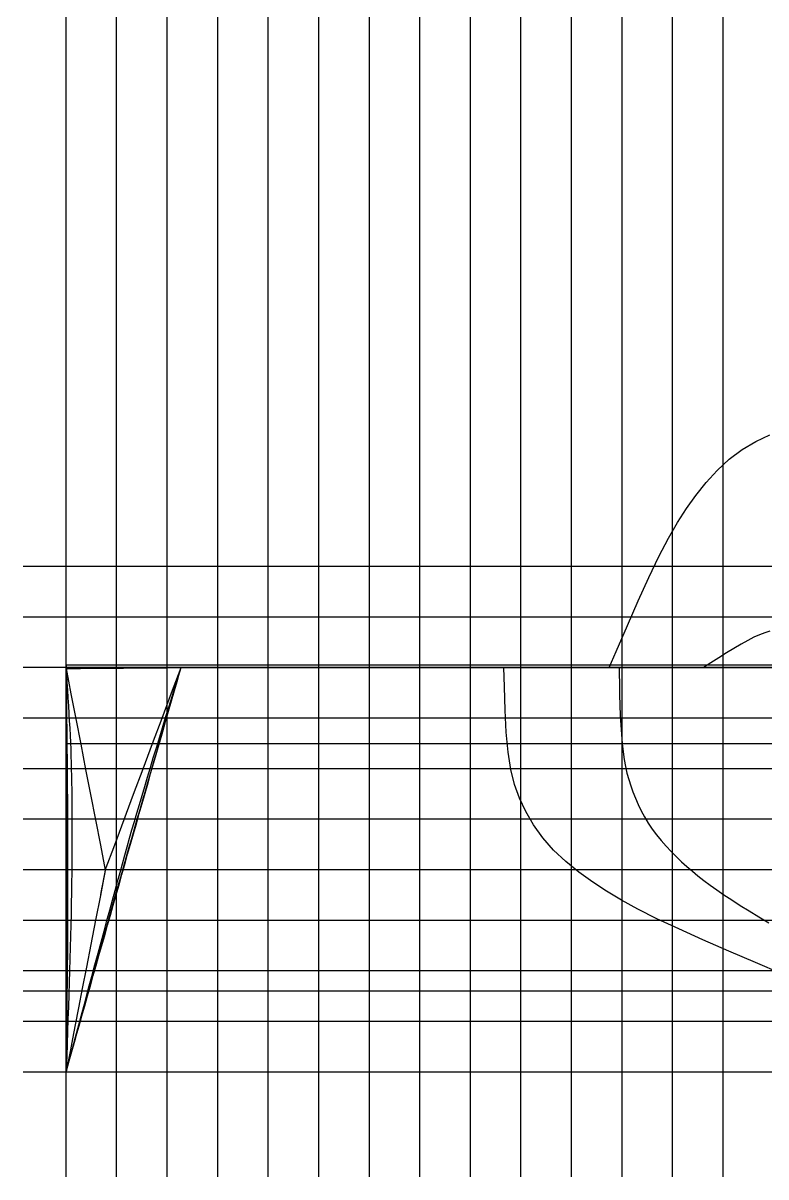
# Model space of a CAD drawing. Header units: metres. Extents: x -1.1 to 8.3, y -7.6 to 4.4.
# Drawn here: x 4.698 to 6.168, y -5.188 to -2.905 of the extents above; entities that cross this region are included whole.
import ezdxf

# ---------------------------------------------------------------- set-up
doc = ezdxf.new("R2010")
doc.units = ezdxf.units.M

msp = doc.modelspace()

# ---------------------------------------------------------------- linework, layer by layer
at = {"layer": 'Base', "color": 9}
msp.add_line((8.268334, -4.98), (4.698334, -4.98), dxfattribs=at)
at = {"layer": 'buttockgrid', "color": 9}
for p, q in [((4.783334, -5.1875), (4.783334, -0.6225)), ((4.883334, -5.1875), (4.883334, -0.6225)), ((4.983334, -5.1875), (4.983334, -0.6225)), ((5.083334, -5.1875), (5.083334, -0.6225)), ((5.183334, -5.1875), (5.183334, -0.6225)), ((5.283334, -5.1875), (5.283334, -0.6225)), ((5.383334, -5.1875), (5.383334, -0.6225)), ((5.483334, -5.1875), (5.483334, -0.6225)), ((5.583334, -5.1875), (5.583334, -0.6225)), ((5.683334, -5.1875), (5.683334, -0.6225)), ((5.783334, -5.1875), (5.783334, -0.6225)), ((5.883334, -5.1875), (5.883334, -0.6225)), ((5.983334, -5.1875), (5.983334, -0.6225)), ((6.083334, -5.1875), (6.083334, -0.6225))]:
    msp.add_line(p, q, dxfattribs=at)
at = {"layer": 'DWL', "color": 1}
msp.add_line((8.268334, -4.82), (4.698334, -4.82), dxfattribs=at)
at = {"layer": 'Knuckle_lines', "color": 7}
for p, q in [((4.995834, -4.175191), (4.783334, -4.175191)), ((4.783334, -4.175191), (4.783334, -4.194542)), ((4.783334, -4.175191), (4.783334, -4.175749)), ((4.783334, -4.175749), (4.783334, -4.176307)), ((4.783334, -4.176307), (4.783334, -4.176866)), ((4.783334, -4.176866), (4.783334, -4.177423)), ((5.208334, -4.175191), (4.995834, -4.175191)), ((5.420834, -4.175191), (5.208334, -4.175191)), ((5.633334, -4.175191), (5.420834, -4.175191)), ((5.845834, -4.175191), (5.633334, -4.175191)), ((6.058334, -4.175191), (5.845834, -4.175191)), ((6.270834, -4.175191), (6.058334, -4.175191)), ((4.783334, -4.177423), (4.783334, -4.177982)), ((4.783334, -4.177982), (4.783334, -4.17854)), ((4.783334, -4.17854), (4.783334, -4.179098)), ((4.783334, -4.179098), (4.783334, -4.179657)), ((4.783334, -4.198449), (4.783334, -4.179657)), ((4.783334, -4.179657), (4.995834, -4.179657)), ((4.783334, -4.194542), (4.783334, -4.213893)), ((4.783334, -4.217242), (4.783334, -4.198449)), ((4.783355, -4.181763), (4.811788, -4.18154)), ((4.783355, -4.181763), (4.783355, -4.181763)), ((4.783355, -4.181763), (4.793043, -4.231651)), ((4.783355, -4.181763), (4.783355, -4.181763)), ((4.783355, -4.181763), (4.783355, -4.181763)), ((4.811788, -4.18154), (4.84022, -4.181316)), ((4.84022, -4.181316), (4.868654, -4.181093)), ((4.868654, -4.181093), (4.897087, -4.18087)), ((4.897087, -4.18087), (4.92552, -4.180646)), ((4.92552, -4.180646), (4.953953, -4.180423)), ((4.953953, -4.180423), (4.982386, -4.1802)), ((4.982386, -4.1802), (5.010819, -4.179976)), ((4.992074, -4.230088), (5.010819, -4.179976)), ((4.995834, -4.179657), (5.208334, -4.179657)), ((5.010819, -4.179976), (5.010819, -4.179976)), ((5.010819, -4.179976), (5.010819, -4.179976)), ((5.010819, -4.179976), (5.010819, -4.179976)), ((5.208334, -4.179657), (5.420834, -4.179657)), ((5.420834, -4.179657), (5.633334, -4.179657)), ((5.631924, -4.18), (5.647048, -4.18)), ((5.633334, -4.179657), (5.845834, -4.179657)), ((5.647048, -4.18), (5.663032, -4.18)), ((5.663032, -4.18), (5.679731, -4.18)), ((5.679731, -4.18), (5.697002, -4.18)), ((5.697002, -4.18), (5.714703, -4.18)), ((5.714703, -4.18), (5.73269, -4.18)), ((5.73269, -4.18), (5.750821, -4.18)), ((5.750821, -4.18), (5.768951, -4.18)), ((5.768951, -4.18), (5.787945, -4.18)), ((5.787945, -4.18), (5.808668, -4.18)), ((5.808668, -4.18), (5.831983, -4.18)), ((5.831983, -4.18), (5.858754, -4.18)), ((5.844776, -4.18), (5.85612, -4.18)), ((5.845834, -4.179657), (6.058334, -4.179657)), ((5.85612, -4.18), (5.868107, -4.18)), ((5.858754, -4.18), (5.889846, -4.18)), ((5.868107, -4.18), (5.880631, -4.18)), ((5.880631, -4.18), (5.893585, -4.18)), ((5.889846, -4.18), (5.926123, -4.18)), ((5.893585, -4.18), (5.906861, -4.18)), ((5.906861, -4.18), (5.920351, -4.18)), ((5.920351, -4.18), (5.933949, -4.18)), ((5.926123, -4.18), (5.968449, -4.18)), ((5.933949, -4.18), (5.947546, -4.18)), ((5.947546, -4.18), (5.961219, -4.18)), ((5.961219, -4.18), (5.975039, -4.18)), ((5.968449, -4.18), (6.017687, -4.18)), ((5.975039, -4.18), (5.989084, -4.18)), ((5.989084, -4.18), (6.003425, -4.18)), ((6.003425, -4.18), (6.018139, -4.18)), ((6.017687, -4.18), (6.072975, -4.18)), ((6.018139, -4.18), (6.033298, -4.18)), ((6.033298, -4.18), (6.048979, -4.18)), ((6.048979, -4.18), (6.065255, -4.18)), ((6.058334, -4.179657), (6.270834, -4.179657)), ((6.065255, -4.18), (6.082338, -4.18)), ((6.072975, -4.18), (6.133447, -4.18)), ((6.082338, -4.18), (6.100441, -4.18)), ((6.100441, -4.18), (6.119777, -4.18)), ((6.119777, -4.18), (6.140557, -4.18)), ((6.133447, -4.18), (6.198239, -4.18)), ((6.140557, -4.18), (6.162995, -4.18)), ((6.162995, -4.18), (6.187304, -4.18)), ((4.783334, -4.213893), (4.783334, -4.233244)), ((4.783334, -4.236035), (4.783334, -4.217242)), ((4.783334, -4.233244), (4.783334, -4.252595)), ((4.783334, -4.254828), (4.783334, -4.236035)), ((4.793043, -4.231651), (4.802732, -4.28154)), ((4.97333, -4.2802), (4.992074, -4.230088)), ((4.783334, -4.252595), (4.783334, -4.271946)), ((4.783334, -4.273621), (4.783334, -4.254828)), ((4.783334, -4.271946), (4.783334, -4.291298)), ((4.783334, -4.292414), (4.783334, -4.273621)), ((4.802732, -4.28154), (4.81242, -4.331429)), ((4.954586, -4.330312), (4.97333, -4.2802)), ((4.783334, -4.291298), (4.783334, -4.310649)), ((4.783334, -4.311207), (4.783334, -4.292414)), ((4.783334, -4.310649), (4.783334, -4.33)), ((4.783334, -4.33), (4.783334, -4.311207)), ((4.783334, -4.33), (4.995834, -4.33)), ((4.81242, -4.331429), (4.822109, -4.381317)), ((4.935841, -4.380424), (4.954586, -4.330312)), ((4.995834, -4.33), (5.208334, -4.33)), ((5.208334, -4.33), (5.420834, -4.33)), ((5.420834, -4.33), (5.633334, -4.33)), ((5.633334, -4.33), (5.845834, -4.33)), ((5.845834, -4.33), (6.058334, -4.33)), ((6.058334, -4.33), (6.270834, -4.33)), ((4.822109, -4.381317), (4.831798, -4.431205)), ((4.917097, -4.430535), (4.935841, -4.380424)), ((4.831798, -4.431205), (4.841486, -4.481094)), ((4.898352, -4.480648), (4.917097, -4.430535)), ((4.841486, -4.481094), (4.851174, -4.530982)), ((4.879608, -4.530759), (4.898352, -4.480648)), ((4.851174, -4.530982), (4.860863, -4.580871)), ((4.860863, -4.580871), (4.879608, -4.530759)), ((4.860863, -4.580871), (4.851177, -4.63076)), ((4.851177, -4.63076), (4.841641, -4.679869)), ((4.841641, -4.679869), (4.832409, -4.727419)), ((4.832409, -4.727419), (4.823631, -4.77263)), ((4.823631, -4.77263), (4.815458, -4.814724)), ((4.815458, -4.814724), (4.808042, -4.85292)), ((4.808042, -4.85292), (4.801534, -4.886438)), ((4.801534, -4.886438), (4.796085, -4.914501)), ((4.796085, -4.914501), (4.791847, -4.936327)), ((4.788669, -4.952697), (4.786398, -4.964389)), ((4.791847, -4.936327), (4.788669, -4.952697)), ((4.784885, -4.972185), (4.783977, -4.976861)), ((4.786398, -4.964389), (4.784885, -4.972185)), ((4.783523, -4.9792), (4.783371, -4.97998)), ((4.783371, -4.97998), (4.783371, -4.97998)), ((4.783371, -4.97998), (4.783371, -4.97998)), ((4.783371, -4.97998), (4.783371, -4.97998)), ((4.783371, -4.97998), (4.783371, -4.97998)), ((4.783977, -4.976861), (4.783523, -4.9792))]:
    msp.add_line(p, q, dxfattribs=at)
at = {"layer": 'stations', "color": 135}
for points in [[(6.1996, -4.7855), (6.1476, -4.7634), (6.0943, -4.7406), (6.0433, -4.7183), (5.9956, -4.6969), (5.9523, -4.6767), (5.9146, -4.6578), (5.882, -4.64), (5.8527, -4.6225), (5.8252, -4.6043), (5.7981, -4.5848), (5.7719, -4.5638), (5.7478, -4.5411), (5.7265, -4.5167), (5.7084, -4.491), (5.6932, -4.4647), (5.6807, -4.4384), (5.6708, -4.4114), (5.6632, -4.3816), (5.6577, -4.347), (5.6541, -4.3074), (5.6518, -4.2639), (5.6504, -4.2179), (5.6495, -4.18), (5.6584, -4.18), (5.7039, -4.18), (5.7495, -4.18), (5.795, -4.18), (5.8406, -4.18), (5.858, -4.18), (5.8717, -4.1481), (5.8938, -4.097), (5.9154, -4.0479), (5.9364, -4.0019), (5.9563, -3.9602), (5.9751, -3.9239), (5.9929, -3.8927), (6.0106, -3.8651), (6.0292, -3.8393), (6.0494, -3.814), (6.0713, -3.7898), (6.0951, -3.7677), (6.1208, -3.7487), (6.1479, -3.7327), (6.1755, -3.7195)], [(6.1759, -4.1082), (6.1657, -4.1111), (6.1554, -4.115), (6.1443, -4.1199), (6.132, -4.1262), (6.1187, -4.1336), (6.1046, -4.142), (6.0898, -4.151), (6.0745, -4.1607), (6.059, -4.1707), (6.0445, -4.18), (6.0429, -4.18), (6.0234, -4.18), (6.0038, -4.18), (5.9843, -4.18), (5.9648, -4.18), (5.9453, -4.18), (5.9257, -4.18), (5.9062, -4.18), (5.8867, -4.18), (5.8774, -4.18), (5.8776, -4.1912), (5.878, -4.2125), (5.8784, -4.2336), (5.879, -4.2543), (5.8798, -4.2744), (5.8807, -4.2939), (5.8819, -4.3124), (5.8834, -4.33), (5.8852, -4.3464), (5.8874, -4.3615), (5.89, -4.3756), (5.893, -4.3888), (5.8965, -4.4014), (5.9004, -4.4137), (5.9048, -4.4259), (5.9097, -4.4382), (5.9152, -4.4506), (5.9212, -4.463), (5.9278, -4.4754), (5.935, -4.4875), (5.9429, -4.4994), (5.9514, -4.511), (5.9606, -4.5223), (5.9703, -4.5332), (5.9803, -4.5438), (5.9907, -4.554), (6.0011, -4.5639), (6.0117, -4.5734), (6.0224, -4.5827), (6.0335, -4.5918), (6.045, -4.6009), (6.0573, -4.6101), (6.0705, -4.6195), (6.0849, -4.6293), (6.1004, -4.6396), (6.1172, -4.6503), (6.135, -4.6614), (6.1538, -4.6729), (6.1734, -4.6846)], [(4.8402, -4.1813), (4.8325, -4.1814), (4.8248, -4.1814), (4.8171, -4.1815), (4.8093, -4.1816), (4.8016, -4.1816), (4.7939, -4.1817), (4.7862, -4.1817), (4.7834, -4.1818), (4.7834, -4.1949), (4.7835, -4.2156), (4.7836, -4.2362), (4.7837, -4.2569), (4.7838, -4.2776), (4.7839, -4.2983), (4.784, -4.319), (4.784, -4.3396), (4.7841, -4.3603), (4.7842, -4.3809), (4.7843, -4.4015), (4.7843, -4.4222), (4.7844, -4.4428), (4.7844, -4.4633), (4.7845, -4.4839), (4.7845, -4.5045), (4.7846, -4.525), (4.7846, -4.5455), (4.7846, -4.566), (4.7846, -4.5864), (4.7846, -4.6069), (4.7846, -4.6273), (4.7846, -4.6477), (4.7845, -4.6681), (4.7845, -4.6884), (4.7844, -4.7087), (4.7844, -4.729), (4.7843, -4.7493), (4.7843, -4.7696), (4.7842, -4.7899), (4.7841, -4.8102), (4.784, -4.8304), (4.784, -4.8506), (4.7839, -4.8709), (4.7838, -4.8911), (4.7837, -4.9113), (4.7836, -4.9315), (4.7835, -4.9517), (4.7834, -4.9719), (4.7834, -4.98), (4.7867, -4.968), (4.7923, -4.9482), (4.7979, -4.9283), (4.8035, -4.9085), (4.8091, -4.8886), (4.8147, -4.8688), (4.8204, -4.8489), (4.826, -4.829), (4.8316, -4.8092), (4.8372, -4.7893), (4.8428, -4.7694), (4.8485, -4.7494), (4.8541, -4.7295), (4.8598, -4.7096), (4.8654, -4.6896), (4.8711, -4.6696), (4.8767, -4.6496), (4.8824, -4.6296), (4.8881, -4.6096), (4.8938, -4.5895), (4.8995, -4.5694), (4.9052, -4.5493), (4.911, -4.5292), (4.9167, -4.509), (4.9225, -4.4889), (4.9282, -4.4687), (4.934, -4.4485), (4.9398, -4.4283), (4.9456, -4.408), (4.9513, -4.3878), (4.9571, -4.3675), (4.9629, -4.3473), (4.9687, -4.327), (4.9745, -4.3067), (4.9803, -4.2864), (4.9862, -4.2661), (4.992, -4.2458), (4.9978, -4.2255), (5.0036, -4.2052), (5.0094, -4.1849), (5.0108, -4.18), (5.0007, -4.1801), (4.9873, -4.1802), (4.9739, -4.1803), (4.9605, -4.1804), (4.9472, -4.1805), (4.9338, -4.1806), (4.9204, -4.1807), (4.9071, -4.1808), (4.8937, -4.1809), (4.8803, -4.181), (4.867, -4.1811), (4.8536, -4.1812), (4.8402, -4.1813)], [(4.7834, -4.1818), (4.7836, -4.2017), (4.7838, -4.2216), (4.784, -4.2415), (4.7843, -4.2614), (4.7845, -4.2813), (4.7847, -4.3012), (4.7849, -4.3211), (4.7851, -4.3409), (4.7853, -4.3608), (4.7855, -4.3806), (4.7856, -4.4003), (4.7858, -4.4201), (4.7859, -4.4398), (4.7861, -4.4595), (4.7862, -4.4791), (4.7863, -4.4987), (4.7864, -4.5183), (4.7865, -4.5378), (4.7865, -4.5572), (4.7865, -4.5767), (4.7865, -4.596), (4.7865, -4.6153), (4.7865, -4.6345), (4.7864, -4.6537), (4.7864, -4.6729), (4.7863, -4.692), (4.7861, -4.711), (4.786, -4.73), (4.7859, -4.749), (4.7857, -4.7679), (4.7856, -4.7868), (4.7854, -4.8057), (4.7852, -4.8246), (4.785, -4.8434), (4.7848, -4.8622), (4.7846, -4.881), (4.7843, -4.8997), (4.7841, -4.9185), (4.7839, -4.9373), (4.7837, -4.956), (4.7834, -4.9747), (4.7834, -4.98), (4.7871, -4.9667), (4.7922, -4.9483), (4.7973, -4.9299), (4.8025, -4.9115), (4.8076, -4.893), (4.8128, -4.8746), (4.8179, -4.8561), (4.8231, -4.8376), (4.8282, -4.8191), (4.8334, -4.8006), (4.8386, -4.7821), (4.8438, -4.7635), (4.849, -4.7449), (4.8543, -4.7262), (4.8595, -4.7075), (4.8648, -4.6888), (4.8701, -4.6701), (4.8754, -4.6513), (4.8807, -4.6324), (4.8861, -4.6135), (4.8915, -4.5946), (4.8969, -4.5756), (4.9023, -4.5565), (4.9078, -4.5374), (4.9132, -4.5183), (4.9187, -4.4991), (4.9242, -4.4798), (4.9298, -4.4606), (4.9353, -4.4413), (4.9409, -4.4219), (4.9465, -4.4025), (4.9521, -4.3831), (4.9577, -4.3637), (4.9633, -4.3443), (4.9689, -4.3248), (4.9745, -4.3053), (4.9802, -4.2858), (4.9858, -4.2663), (4.9915, -4.2467), (4.9971, -4.2272), (5.0028, -4.2076), (5.0085, -4.1881), (5.0108, -4.18), (5.0023, -4.18), (4.9877, -4.1802), (4.9731, -4.1803), (4.9585, -4.1804), (4.9439, -4.1805), (4.9293, -4.1806), (4.9147, -4.1807), (4.9001, -4.1808), (4.8855, -4.181), (4.8709, -4.1811), (4.8563, -4.1812), (4.8417, -4.1813), (4.8271, -4.1814), (4.8125, -4.1815), (4.7979, -4.1816), (4.7834, -4.1818)], [(4.8118, -4.1815), (4.8051, -4.1816), (4.7984, -4.1816), (4.7917, -4.1817), (4.785, -4.1817), (4.7834, -4.1818), (4.7841, -4.1935), (4.7851, -4.2092), (4.7861, -4.2247), (4.7871, -4.2401), (4.7881, -4.2554), (4.789, -4.2705), (4.7898, -4.2854), (4.7906, -4.2999), (4.7913, -4.3142), (4.792, -4.3281), (4.7926, -4.3416), (4.7931, -4.3549), (4.7935, -4.3681), (4.7938, -4.3812), (4.7941, -4.3943), (4.7944, -4.4077), (4.7946, -4.4213), (4.7948, -4.4353), (4.7949, -4.4499), (4.795, -4.465), (4.7951, -4.4806), (4.7951, -4.4968), (4.7951, -4.5136), (4.7951, -4.5309), (4.795, -4.5487), (4.7948, -4.5671), (4.7946, -4.5861), (4.7944, -4.6056), (4.7941, -4.6256), (4.7937, -4.6462), (4.7933, -4.6673), (4.7927, -4.6889), (4.7922, -4.711), (4.7916, -4.7335), (4.7909, -4.7564), (4.7902, -4.7796), (4.7895, -4.8031), (4.7887, -4.8269), (4.7879, -4.851), (4.7871, -4.8752), (4.7863, -4.8996), (4.7854, -4.9241), (4.7846, -4.9487), (4.7837, -4.9733), (4.7835, -4.9793), (4.7885, -4.9606), (4.7952, -4.9358), (4.8018, -4.9112), (4.8085, -4.8866), (4.815, -4.8623), (4.8215, -4.8382), (4.8279, -4.8144), (4.8343, -4.7909), (4.8405, -4.7678), (4.8466, -4.7451), (4.8526, -4.723), (4.8585, -4.7013), (4.8642, -4.6803), (4.8698, -4.6599), (4.8751, -4.6402), (4.8803, -4.6212), (4.8854, -4.6029), (4.8902, -4.5852), (4.895, -4.5679), (4.8997, -4.5509), (4.9044, -4.5342), (4.9091, -4.5177), (4.9138, -4.5011), (4.9186, -4.4845), (4.9235, -4.4677), (4.9285, -4.4505), (4.9337, -4.4329), (4.939, -4.4149), (4.9445, -4.3964), (4.9502, -4.3776), (4.956, -4.3583), (4.962, -4.3388), (4.968, -4.3189), (4.9742, -4.2988), (4.9804, -4.2785), (4.9867, -4.258), (4.9931, -4.2374), (4.9995, -4.2166), (5.0059, -4.1958), (5.0108, -4.18), (5.0066, -4.18), (4.9889, -4.1801), (4.9712, -4.1803), (4.9535, -4.1804), (4.9358, -4.1806), (4.918, -4.1807), (4.9003, -4.1808), (4.8826, -4.181), (4.8649, -4.1811), (4.8472, -4.1813), (4.8295, -4.1814), (4.8118, -4.1815)], [(4.8609, -4.5809), (4.8608, -4.5814), (4.8607, -4.5819), (4.8606, -4.5824), (4.8605, -4.5829), (4.8604, -4.5834), (4.8603, -4.5839), (4.8602, -4.5844), (4.8601, -4.5849), (4.86, -4.5854), (4.8599, -4.5859), (4.8598, -4.5864), (4.8597, -4.5869), (4.8596, -4.5874), (4.8595, -4.5879), (4.8594, -4.5884), (4.8593, -4.5889), (4.8592, -4.5894), (4.8591, -4.5899), (4.859, -4.5904), (4.8589, -4.5909), (4.8588, -4.5915), (4.8587, -4.592), (4.8586, -4.5925), (4.8585, -4.593), (4.8584, -4.5935), (4.8583, -4.594), (4.8582, -4.5945), (4.8581, -4.595), (4.858, -4.5955), (4.8579, -4.596), (4.8578, -4.5965), (4.8577, -4.597), (4.8576, -4.5975), (4.8575, -4.598), (4.8574, -4.5985), (4.8573, -4.599), (4.8572, -4.5995), (4.8571, -4.6), (4.857, -4.6005), (4.8569, -4.601), (4.8569, -4.6015), (4.8568, -4.602), (4.8567, -4.6025), (4.8566, -4.603), (4.8565, -4.6035), (4.8564, -4.6041), (4.8563, -4.6046), (4.8562, -4.6051), (4.8561, -4.6056), (4.856, -4.6061), (4.8559, -4.6066), (4.8558, -4.6071), (4.8557, -4.6076), (4.8556, -4.6081), (4.8555, -4.6086), (4.8554, -4.6091), (4.8553, -4.6096), (4.8552, -4.6101), (4.8551, -4.6106), (4.855, -4.6111), (4.8549, -4.6116), (4.8548, -4.6121), (4.8547, -4.6126), (4.8546, -4.6131), (4.8545, -4.6136), (4.8544, -4.6141), (4.8543, -4.6146), (4.8542, -4.6151), (4.8541, -4.6156), (4.854, -4.6161), (4.8539, -4.6166), (4.8538, -4.6172), (4.8537, -4.6177), (4.8536, -4.6182), (4.8535, -4.6187), (4.8534, -4.6192), (4.8533, -4.6197), (4.8532, -4.6202), (4.8531, -4.6207), (4.853, -4.6212), (4.8529, -4.6217), (4.8528, -4.6222), (4.8527, -4.6227), (4.8526, -4.6232), (4.8525, -4.6237), (4.8524, -4.6242), (4.8524, -4.6247), (4.8523, -4.6252), (4.8522, -4.6257), (4.8521, -4.6262), (4.852, -4.6267), (4.8519, -4.6272), (4.8518, -4.6277), (4.8517, -4.6282), (4.8516, -4.6287), (4.8515, -4.6292), (4.8514, -4.6298), (4.8513, -4.6303), (4.8512, -4.6308)]]:
    msp.add_lwpolyline(points, dxfattribs=at)
at = {"layer": 'wlgrid', "color": 9}
for p, q in [((8.268334, -3.98), (4.698334, -3.98)), ((8.268334, -4.08), (4.698334, -4.08)), ((8.268334, -4.18), (4.698334, -4.18)), ((8.268334, -4.28), (4.698334, -4.28)), ((8.268334, -4.38), (4.698334, -4.38)), ((8.268334, -4.48), (4.698334, -4.48)), ((8.268334, -4.58), (4.698334, -4.58)), ((8.268334, -4.68), (4.698334, -4.68)), ((8.268334, -4.78), (4.698334, -4.78)), ((8.268334, -4.88), (4.698334, -4.88)), ((8.268334, -4.98), (4.698334, -4.98))]:
    msp.add_line(p, q, dxfattribs=at)

doc.saveas('drawing.dxf')
